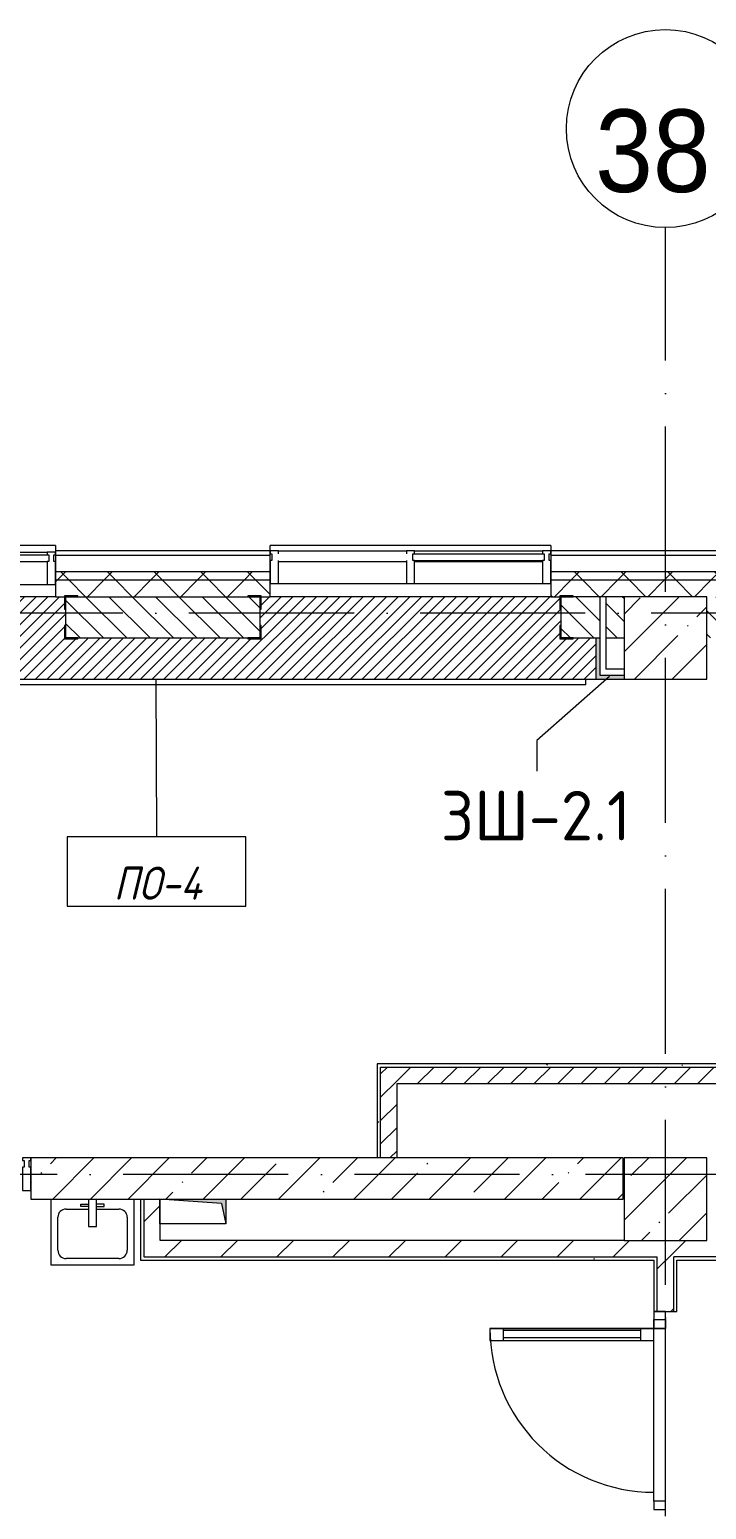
# Model space of a CAD drawing. Header units: millimetres. Extents: x -6467 to 106027, y -7090 to 195095.
# Drawn here: x 46749 to 50848, y 3951 to 12917 of the extents above; entities that cross this region are included whole.
import ezdxf

# ---------------------------------------------------------------- set-up
doc = ezdxf.new("R2010")
doc.units = ezdxf.units.MM
doc.linetypes.add('50_200_ШТРИХ_1Т_ш5_п1_п1_', pattern=[1400, 1000, -200, 0, -200])
for name, color, linetype, lineweight in [('A-DETL-GENF', 7, 'Continuous', 9), ('A-DOOR-2', 7, 'Continuous', 5), ('A-FLOR', 7, 'Continuous', 9), ('A-FLOR-IDEN', 7, 'Continuous', 9), ('A-GLAZ', 7, 'Continuous', 5), ('A-GLAZ-CWMG', 7, 'Continuous', 9), ('A-GLAZ-CWMG-1', 7, 'Continuous', 20), ('A-WALL', 7, 'Continuous', 5), ('A-WALL-FNSH-1', 7, 'Continuous', 5), ('A-WALL-IDEN', 7, 'Continuous', 9), ('I-WALL', 7, 'Continuous', 5), ('S-COLS', 7, 'Continuous', 9), ('S-COLS-1', 7, 'Continuous', 5)]:
    doc.layers.add(name, color=color, linetype=linetype, lineweight=lineweight)
for name, color, linetype, lineweight, true_color in [('A-FLOR-PATT-1', 7, 'Continuous', 5, 0xd61c12), ('A-GENM-1', 7, 'Continuous', 9, 0xaaaaaa), ('A-GENM-2', 7, 'Continuous', 20, 0xaaaaaa), ('A-WALL-1', 7, 'Continuous', 5, 0x77b143), ('I-WALL-1', 7, 'Continuous', 5, 0x787878), ('M-EQPM-1', 7, 'Continuous', 9, 0xaaaaaa), ('M-EQPM-2', 7, 'Continuous', 9, 0xe2e2e2), ('P-SANR-FIXT-1', 7, 'Continuous', 9, 0xaaaaaa), ('Оси-1', 7, 'Continuous', 20, 0xaaaaaa), ('Оси-2', 7, 'Continuous', 9, 0xaaaaaa), ('Оси-3', 7, '50_200_ШТРИХ_1Т_ш5_п1_п1_', 9, 0xaaaaaa)]:
    doc.layers.add(name, color=color, linetype=linetype, lineweight=lineweight, true_color=true_color)
doc.styles.add('Arial', font='arial.ttf', dxfattribs={"width": 0.9, "height": 500})
doc.styles.add('GOST Common', font='', dxfattribs={"height": 300})
doc.styles.add('GOST Common_I', font='', dxfattribs={"width": 0.9, "height": 200})
doc.styles.get('GOST Common').set_extended_font_data('GOST Common')
doc.styles.get('GOST Common_I').set_extended_font_data('GOST Common', italic=True)
pattern_1 = [(0, (0, 0), (406.4, 101.6), [6.706, -298.094, 6.706, -298.094, -1625.6]), (0, (0, 0), (406.4, 101.6), [-609.6, 6.706, -602.894, 6.706, -298.094, -711.2]), (0, (0, 0), (406.4, 101.6), [-1524, 6.706, -196.494, 6.706, -501.294]), (120, (152.4, 50.8), (-291.18818, 301.15272), [6.706, -298.094, 6.706, -298.094, -1625.6]), (120, (152.4, 50.8), (-291.18818, 301.15272), [-609.6, 6.706, -602.894, 6.706, -298.094, -711.2]), (120, (152.4, 50.8), (-291.18818, 301.15272), [-1524, 6.706, -196.494, 6.706, -501.294]), (240, (203.2, 254), (-115.21182, -402.75272), [6.706, -298.094, 6.706, -298.094, -1625.6]), (240, (203.2, 254), (-115.21182, -402.75272), [-609.6, 6.706, -602.894, 6.706, -298.094, -711.2]), (240, (203.2, 254), (-115.21182, -402.75272), [-1524, 6.706, -196.494, 6.706, -501.294])]
pattern_2 = [(45, (0, 0), (-169.7056, 169.7056), [])]
pattern_3 = [(45, (0, 0), (-141.42136, 141.42136), []), (135, (0, 0), (-141.42136, -141.42136), [])]
pattern_4 = [(45, (0, 0), (-70.71068, 70.71068), [])]

# ---------------------------------------------------------------- blocks, each defined once
blk = doc.blocks.new('BSC_Колонна _Прямоугольная - 500х500-V72-АИ_План этажа Радиаторы_2')
at = {"layer": 'S-COLS-1'}
h = blk.add_hatch(dxfattribs=at)
h.set_pattern_fill('FP_100', color=256, style=0, pattern_type=2)
h.set_pattern_definition([(45, (-50600, -5831.04), (-228.0985, 228.0985), []), (45, (-50371.9, -5831.04), (-228.0985, 228.0985), [403.225, -80.645, 6.706, -73.939])])
h.paths.add_polyline_path([(-250, -250), (250, -250), (250, 250), (-250, 250)])
for p, q in [((250, 250), (-250, 250)), ((-250, 250), (-250, -250)), ((250, -250), (250, 250)), ((-250, -250), (250, -250))]:
    blk.add_line(p, q, dxfattribs=at)
blk = doc.blocks.new('Прямоугольный импост - Импост структурный с накладкой - 180мм-21847957-АИ_План этажа Радиаторы_2')
at = {"layer": 'A-GLAZ-CWMG-1'}
for p, q in [((-50, 40), (-50, 180)), ((-50, 180), (0, 180)), ((0, 180), (0, 40)), ((-40, 40), (-50, 40)), ((-50, -17), (-50, 0)), ((-50, 0), (-40, 0)), ((-40, 0), (-40, 40)), ((-10, 40), (-10, 0)), ((0, 40), (-10, 40)), ((-10, 0), (0, 0)), ((0, 0), (0, -17)), ((0, -17), (-50, -17))]:
    blk.add_line(p, q, dxfattribs=at)
blk = doc.blocks.new('Дверь_СКБ_1ст_Витражная - Горячий цех 11  EIW30 2-22486220-АИ_План этажа Радиаторы_2')
at = {"layer": 'A-DETL-GENF'}
for p, q in [((-550, 36), (-496, 36)), ((-496, 36), (-550, 36)), ((-496, 36), (-496, -36)), ((-496, -36), (-496, 36)), ((-496, -36), (-550, -36)), ((-550, -36), (-496, -36)), ((-424, -36), (-496, -36)), ((-496, -1028), (-496, -36)), ((-424, -36), (-496, -36)), ((-496, -36), (-496, -1028)), ((-424, -1028), (-424, -36)), ((-424, -1028), (-424, -36)), ((-496, -116), (-424, -116)), ((-486, -948), (-486, -116)), ((-442, -948), (-442, -116)), ((-496, -948), (-424, -948)), ((-496, -1028), (-424, -1028)), ((-496, -1028), (-424, -1028))]:
    blk.add_line(p, q, dxfattribs=at)
at = {"layer": 'A-DOOR-2'}
blk.add_line((-496, -1028), (-496, -36), dxfattribs=at)
blk.add_arc((-496, -36), 992, 270, 0, dxfattribs=at)
blk = doc.blocks.new('Прямоугольный импост - 50 x 70 мм-22486219-АИ_План этажа Радиаторы_2')
at = {"layer": 'A-GLAZ-CWMG'}
for p, q in [((50530, 4001), (50530, 5101)), ((50600, 4001), (50600, 5101))]:
    blk.add_line(p, q, dxfattribs=at)
blk = doc.blocks.new('Прямоугольный импост - 50 x 70 мм-22486241-АИ_План этажа Радиаторы_2')
at = {"layer": 'A-GLAZ-CWMG-1'}
for p, q in [((-50, 35), (0, 35)), ((-50, -35), (-50, 35)), ((0, 35), (0, -35)), ((0, -35), (-50, -35))]:
    blk.add_line(p, q, dxfattribs=at)
blk = doc.blocks.new('Прямоугольный импост - 50 x 70 мм-22486242-АИ_План этажа Радиаторы_2')
at = {"layer": 'A-GLAZ-CWMG-1'}
for p, q in [((0, 35), (-50, 35)), ((-50, 35), (-50, -35)), ((0, -35), (0, 35)), ((-50, -35), (0, -35))]:
    blk.add_line(p, q, dxfattribs=at)
blk = doc.blocks.new('Прямоугольный импост - Импост структурный с накладкой - 180мм-22437099-АИ_План этажа Радиаторы_2')
at = {"layer": 'A-GLAZ-CWMG-1'}
for p, q in [((0, 17), (-50, 17)), ((-50, 17), (-50, 0)), ((-50, 0), (-40, 0)), ((-40, 0), (-40, -40)), ((-10, -40), (-10, 0)), ((-10, 0), (0, 0)), ((0, 0), (0, 17)), ((-40, -40), (-50, -40)), ((-50, -40), (-50, -180)), ((0, -40), (-10, -40)), ((0, -180), (0, -40)), ((-50, -180), (0, -180))]:
    blk.add_line(p, q, dxfattribs=at)
blk = doc.blocks.new('Прямоугольный импост - Импост структурный с накладкой - 180мм-22437089-АИ_План этажа Радиаторы_2')
at = {"layer": 'A-GLAZ-CWMG'}
for p, q in [((47650, 55111), (46050, 55111)), ((47650, 54931), (46050, 54931)), ((47650, 54914), (46050, 54914))]:
    blk.add_line(p, q, dxfattribs=at)
blk = doc.blocks.new('Прямоугольный импост - Импост структурный с накладкой - 180мм-22437111-АИ_План этажа Радиаторы_2')
at = {"layer": 'A-GLAZ-CWMG-1'}
for p, q in [((-50, 0), (-50, 17)), ((-50, 17), (0, 17)), ((0, 0), (-10, 0)), ((-10, 0), (-10, -40)), ((0, 17), (0, 0)), ((-50, -180), (-50, -40)), ((-10, -40), (0, -40)), ((0, -40), (0, -180)), ((0, -180), (-50, -180))]:
    blk.add_line(p, q, dxfattribs=at)
blk = doc.blocks.new('Прямоугольный импост - Импост структурный с накладкой - 180мм-V234-АИ_План этажа Радиаторы_2')
at = {"layer": 'A-GLAZ-CWMG'}
for p, q in [((30725, -1999), (29950, -1999)), ((30725, -2139), (29950, -2139)), ((30725, -2179), (29950, -2179)), ((30725, -2196), (29950, -2196))]:
    blk.add_line(p, q, dxfattribs=at)
blk = doc.blocks.new('Прямоугольный импост - Импост структурный с накладкой - 180мм-V232-АИ_План этажа Радиаторы_2')
at = {"layer": 'A-GLAZ-CWMG'}
for p, q in [((6637, 55111), (5862, 55111)), ((6637, 54914), (5862, 54914))]:
    blk.add_line(p, q, dxfattribs=at)
blk = doc.blocks.new('Прямоугольный импост - Импост структурный с накладкой - 180мм-V237-АИ_План этажа Радиаторы_2')
at = {"layer": 'A-GLAZ-CWMG-1'}
for p, q in [((-25, 0), (-25, 17)), ((-25, 17), (25, 17)), ((-15, 0), (-25, 0)), ((-15, -40), (-15, 0)), ((25, 17), (25, 0)), ((-25, -180), (-25, -40)), ((-25, -40), (-15, -40)), ((25, -40), (25, -180)), ((25, -180), (-25, -180))]:
    blk.add_line(p, q, dxfattribs=at)
blk = doc.blocks.new('Прямоугольный импост - Импост структурный с накладкой - 180мм-22437157-АИ_План этажа Радиаторы_2')
at = {"layer": 'A-GLAZ-CWMG-1'}
for p, q in [((0, 17), (-50, 17)), ((-50, 17), (-50, 0)), ((-50, 0), (-40, 0)), ((-40, 0), (-40, -40)), ((-10, -40), (-10, 0)), ((-10, 0), (0, 0)), ((0, 0), (0, 17)), ((-40, -40), (-50, -40)), ((-50, -40), (-50, -180)), ((0, -40), (-10, -40)), ((0, -180), (0, -40)), ((-50, -180), (0, -180))]:
    blk.add_line(p, q, dxfattribs=at)
blk = doc.blocks.new('BSC_Колонна _Прямоугольная - 500х500-V264-АИ_План этажа Радиаторы_2')
at = {"layer": 'S-COLS-1'}
h = blk.add_hatch(dxfattribs=at)
h.set_pattern_fill('FP_160', color=256, style=0, pattern_type=2)
h.set_pattern_definition([(45, (-50600, -9231.04), (-228.0985, 228.0985), []), (45, (-50371.9, -9231.04), (-228.0985, 228.0985), [403.225, -80.645, 6.706, -73.939])])
h.paths.add_polyline_path([(-250, -250), (250, -250), (250, 250), (-250, 250)])
for p, q in [((250, 250), (-250, 250)), ((-250, 250), (-250, -250)), ((250, -250), (250, 250)), ((-250, -250), (250, -250))]:
    blk.add_line(p, q, dxfattribs=at)
blk = doc.blocks.new('SND_2D_Раковина1 - 400х300-V23-АИ_План этажа Радиаторы_2')
at = {"layer": 'P-SANR-FIXT-1'}
for p, q in [((-250, -220), (-250, 180)), ((-25, 180), (-25, 15)), ((25, 15), (25, 180)), ((250, 180), (250, -220)), ((-160, 120), (-25, 120)), ((-70, 150), (-25, 150)), ((-70, 135), (-70, 150)), ((-25, 135), (-70, 135)), ((70, 150), (25, 150)), ((25, 135), (70, 135)), ((25, 120), (160, 120)), ((70, 135), (70, 150)), ((-210, -130), (-210, 70)), ((-25, 15), (25, 15)), ((210, 70), (210, -130)), ((250, -220), (-250, -220)), ((160, -180), (-160, -180))]:
    blk.add_line(p, q, dxfattribs=at)
for centre, start, end in [((-160, 70), 90, 180), ((160, 70), 0, 90), ((-160, -130), 180, 270), ((160, -130), 270, 0)]:
    blk.add_arc(centre, 50, start, end, dxfattribs=at)
blk = doc.blocks.new('Канал вертикальный прямоугольный - Шахта - значок проема-24087368-АИ_План этажа Радиаторы_2')
at = {"layer": 'M-EQPM-2'}
blk.add_hatch(color=256, dxfattribs=at).paths.add_polyline_path([(75, 200), (-75, 200), (-75, -200), (-47.5, 172.5)])
at = {"layer": 'M-EQPM-1'}
for p, q in [((-75, -200), (-75, 200)), ((-75, 200), (75, 200)), ((-47.5, 172.5), (75, 200)), ((75, 200), (75, -200)), ((-47.5, 172.5), (-75, -200)), ((75, -200), (-75, -200))]:
    blk.add_line(p, q, dxfattribs=at)
blk = doc.blocks.new('Фахверк _газобетон торцы_369 - Фахверк _газобетон торцы_-25575284-АИ_План этажа Радиаторы_2')
at = {"layer": 'A-GENM-2'}
for p, q in [((89406, 11134.7), (89325, 11134.7)), ((89325, 11134.7), (89325, 11128.7)), ((89325, 11128.7), (89400, 11128.7)), ((89400, 11128.7), (89400, 11053.7)), ((89406, 11053.7), (89406, 11134.7)), ((89400, 11053.7), (89406, 11053.7)), ((89400, 10953.7), (89400, 10878.7)), ((89406, 10953.7), (89400, 10953.7)), ((89406, 10872.7), (89406, 10953.7)), ((89400, 10878.7), (89325, 10878.7)), ((89325, 10878.7), (89325, 10872.7)), ((89325, 10872.7), (89406, 10872.7))]:
    blk.add_line(p, q, dxfattribs=at)
blk = doc.blocks.new('Фахверк _газобетон торцы_370 - Фахверк _газобетон торцы_-25575304-АИ_План этажа Радиаторы_2')
at = {"layer": 'A-GENM-2'}
for p, q in [((89406, 11134.7), (89325, 11134.7)), ((89325, 11134.7), (89325, 11128.7)), ((89325, 11128.7), (89400, 11128.7)), ((89400, 11128.7), (89400, 11053.7)), ((89406, 11053.7), (89406, 11134.7)), ((89400, 11053.7), (89406, 11053.7)), ((89400, 10953.7), (89400, 10878.7)), ((89406, 10953.7), (89400, 10953.7)), ((89406, 10872.7), (89406, 10953.7)), ((89400, 10878.7), (89325, 10878.7)), ((89325, 10878.7), (89325, 10872.7)), ((89325, 10872.7), (89406, 10872.7))]:
    blk.add_line(p, q, dxfattribs=at)
blk = doc.blocks.new('Фахверк _газобетон торцы_372 - Фахверк _газобетон торцы_-25575344-АИ_План этажа Радиаторы_2')
at = {"layer": 'A-GENM-2'}
for p, q in [((89406, 11134.7), (89325, 11134.7)), ((89325, 11134.7), (89325, 11128.7)), ((89325, 11128.7), (89400, 11128.7)), ((89400, 11128.7), (89400, 11053.7)), ((89406, 11053.7), (89406, 11134.7)), ((89400, 11053.7), (89406, 11053.7)), ((89400, 10953.7), (89400, 10878.7)), ((89406, 10953.7), (89400, 10953.7)), ((89406, 10872.7), (89406, 10953.7)), ((89400, 10878.7), (89325, 10878.7)), ((89325, 10878.7), (89325, 10872.7)), ((89325, 10872.7), (89406, 10872.7))]:
    blk.add_line(p, q, dxfattribs=at)
blk = doc.blocks.new('Отлив_СКБ - Отлив витража-V407-АИ_План этажа Радиаторы_2')
at = {"layer": 'A-GLAZ'}
for p, q in [((0, 66), (0, 100)), ((1700, 100), (0, 100)), ((1700, 100), (1700, 66)), ((50, 2), (825, 2)), ((875, 2), (1650, 2)), ((825, 0), (50, 0)), ((1650, 0), (875, 0))]:
    blk.add_line(p, q, dxfattribs=at)
blk = doc.blocks.new('Отлив_СКБ - Отлив витража-V406-АИ_План этажа Радиаторы_2')
at = {"layer": 'A-GLAZ'}
for p, q in [((0, 66), (0, 100)), ((1700, 100), (0, 100)), ((1700, 100), (1700, 66)), ((50, 2), (1650, 2)), ((1650, 0), (50, 0))]:
    blk.add_line(p, q, dxfattribs=at)
blk = doc.blocks.new('Ось сетки - Круг_Ø6_00__ISO-2_5_0_9K_-17386508-АИ_План этажа Радиаторы_2')
at = {"layer": 'Оси-1'}
blk.add_circle((0, 0), 3, dxfattribs=at)
blk = doc.blocks.new('AAR_СКБ_Марка_Перекрытия_1 мм - Марка пола-27961726-АИ_План этажа Радиаторы_2')
at = {"layer": 'A-FLOR-IDEN'}
for p, q in [((2.723, 2.101), (-2.69, 2.101)), ((-2.69, 2.101), (-2.69, 0)), ((2.723, 0), (2.723, 2.101)), ((-2.69, 0), (2.723, 0))]:
    blk.add_line(p, q, dxfattribs=at)

msp = doc.modelspace()

# ---------------------------------------------------------------- hatches: boundary and pattern name
at = {"layer": 'A-FLOR-PATT-1'}
h = msp.add_hatch(dxfattribs=at)
h.set_pattern_fill('FP_290', color=256, style=0, pattern_type=2)
h.set_pattern_definition([(45, (47600, 9231.04), (-35.3553, 35.3553), [])])
h.paths.add_polyline_path([(50166.9, 8981), (50178.4, 8981), (50178.4, 9231), (50041.4, 9231), (50041.4, 9225), (49960.4, 9225), (49960.4, 9306), (49966.4, 9306), (49966.4, 9406), (49960.4, 9406), (49960.4, 9481), (48152.4, 9480.2), (48152.4, 9406), (48146.4, 9406), (48146.4, 9306), (48152.4, 9306), (48152.4, 9225), (48071.4, 9225), (48071.4, 9231), (47041.4, 9231), (47041.4, 9225), (46960.4, 9225), (46960.4, 9306), (46966.4, 9306), (46966.4, 9406), (46960.4, 9406), (46960.4, 9481), (45152.4, 9481), (45152.4, 9406), (45146.4, 9406), (45146.4, 9306), (45152.4, 9306), (45152.4, 9225), (45071.4, 9225), (45071.4, 9231), (44850, 9231), (44850, 8981), (49336.4, 8981)])
at = {"layer": 'A-WALL'}
h = msp.add_hatch(dxfattribs=at)
h.set_pattern_fill('FP_125', color=256, style=0, pattern_type=2)
h.set_pattern_definition(pattern_3)
h.paths.add_polyline_path([(74251.4, 9581), (74400, 9581), (74400, 9631), (67906, 9631), (67906, 9581), (72590.4, 9581)])
h.paths.add_polyline_path([(66206, 9581), (66206, 9631), (64906, 9631), (64906, 9581), (65946.4, 9581)])
h.paths.add_polyline_path([(58901, 9581), (60216, 9581), (60216, 9631), (58901, 9631)])
h.paths.add_polyline_path([(63206, 9581), (63206, 9631), (61916, 9631), (61916, 9581), (62624.4, 9581)])
h.paths.add_polyline_path([(55980.4, 9581), (57201, 9581), (57201, 9631), (55901, 9631), (55901, 9581)])
h.paths.add_polyline_path([(54201, 9581), (54201, 9631), (52906, 9631), (52906, 9581)])
h.paths.add_polyline_path([(51206, 9581), (51206, 9631), (49906, 9631), (49906, 9581), (50997.4, 9581)])
h.paths.add_polyline_path([(48206, 9581), (48206, 9631), (46906, 9631), (46906, 9581), (47675.4, 9581)])
h.paths.add_polyline_path([(45206, 9581), (45206, 9631), (43906, 9631), (43906, 9581), (44353.4, 9581)])
h.paths.add_polyline_path([(37709.4, 9581), (39206, 9581), (39206, 9631), (37600, 9631), (37600, 9581)])
h.paths.add_polyline_path([(40906, 9581), (42206, 9581), (42206, 9631), (40906, 9631)])
h.paths.add_polyline_path([(35900, 9581), (35900, 9631), (34600, 9631), (34600, 9581)])
h.paths.add_polyline_path([(26082.4, 9581), (26900, 9581), (26900, 9631), (23700, 9631), (23700, 9581), (24421.4, 9581)])
h = msp.add_hatch(dxfattribs=at)
h.set_pattern_fill('FP_125', color=256, style=0, pattern_type=2)
h.set_pattern_definition(pattern_3)
h.paths.add_polyline_path([(71900, 9481), (74500, 9481), (74500, 9581), (67906, 9581), (67906, 9481), (71850, 9481)])
h.paths.add_polyline_path([(66206, 9481), (66206, 9581), (64906, 9581), (64906, 9481), (65946.4, 9481)])
h.paths.add_polyline_path([(62624.4, 9481), (63206, 9481), (63206, 9581), (61916, 9581), (61916, 9481), (62350, 9481)])
h.paths.add_polyline_path([(59850, 9481), (60216, 9481), (60216, 9581), (58901, 9581), (58901, 9481), (59350, 9481)])
h.paths.add_polyline_path([(55901, 9481), (57201, 9481), (57201, 9581), (55901, 9581), (55901, 9543)])
h.paths.add_polyline_path([(53850, 9481), (54201, 9481), (54201, 9581), (52906, 9581), (52906, 9481), (53488.9, 9481)])
h.paths.add_polyline_path([(50997.4, 9481), (51206, 9481), (51206, 9581), (49906, 9581), (49906, 9481), (50850, 9481)])
h.paths.add_polyline_path([(46906, 9481), (48206, 9481), (48206, 9581), (46906, 9581), (46906, 9543)])
h.paths.add_polyline_path([(45206, 9481), (45206, 9581), (43906, 9581), (43906, 9481), (44353.4, 9481)])
h.paths.add_polyline_path([(41850, 9481), (42206, 9481), (42206, 9581), (40906, 9581), (40906, 9481), (41350, 9481)])
h.paths.add_polyline_path([(37600, 9481), (39206, 9481), (39206, 9581), (37600, 9581), (37600, 9543)])
h.paths.add_polyline_path([(35217.9, 9481), (35900, 9481), (35900, 9581), (34600, 9581), (34600, 9481), (34800, 9481)])
h.paths.add_polyline_path([(26900, 9481), (26900, 9581), (23650, 9581), (23650, 9481), (26300, 9481)])
h = msp.add_hatch(dxfattribs=at)
h.set_pattern_fill('FP_1', color=256, style=0, pattern_type=2)
h.set_pattern_definition([(45, (0, 0), (-228.0985, 228.0985), []), (45, (228.1, 0), (-228.0985, 228.0985), [403.225, -80.645, 6.706, -73.939])])
h.paths.add_polyline_path([(50345, 5831), (50345, 6081), (46756, 6081), (46756, 5831), (49336.4, 5831)])
h.paths.add_polyline_path([(44850, 5831), (45556, 5831), (45556, 6081), (44850, 6081), (44850, 5832.8)])
at = {"layer": 'A-WALL-1'}
for points in [[(50203.4, 9006), (50203.4, 9231), (50178.4, 9231), (50178.4, 9006)], [(50350, 8981), (50350, 9006), (50178.4, 9006), (50178.4, 8981)]]:
    msp.add_hatch(color=256, dxfattribs=at).paths.add_polyline_path(points)
at = {"layer": 'I-WALL'}
h = msp.add_hatch(dxfattribs=at)
h.set_pattern_fill('FP_2', color=256, style=0, pattern_type=2)
h.set_pattern_definition([(135, (0, 0), (-70.71068, -70.71068), [])])
h.paths.add_polyline_path([(71350, 9231), (71350, 9481), (68850, 9481), (68850, 9231), (69268.4, 9231)])
h.paths.add_polyline_path([(64966.4, 9231), (66146.4, 9231), (66146.4, 9481), (64966.4, 9481)])
h.paths.add_polyline_path([(67966.4, 9231), (68135, 9231), (68135, 9481), (67966.4, 9481)])
h.paths.add_polyline_path([(68170, 9231), (68350, 9231), (68350, 9481), (68170, 9481)])
h.paths.add_polyline_path([(60156.4, 9231), (60156.4, 9481), (59850, 9481), (59850, 9231)])
h.paths.add_polyline_path([(61976.4, 9231), (62195, 9231), (62195, 9481), (61976.4, 9481)])
h.paths.add_polyline_path([(62350, 9231), (62350, 9481), (62230, 9481), (62230, 9231)])
h.paths.add_polyline_path([(62850, 9231), (63146.4, 9231), (63146.4, 9481), (62850, 9481), (62850, 9400.2)])
h.paths.add_polyline_path([(59350, 9231), (59350, 9481), (59210, 9481), (59210, 9231), (59302.4, 9231)])
h.paths.add_polyline_path([(59175, 9231), (59175, 9481), (58961.4, 9481), (58961.4, 9231), (59150, 9231)])
h.paths.add_polyline_path([(55980.4, 9231), (57141.4, 9231), (57141.4, 9481), (55961.4, 9481), (55961.4, 9231)])
h.paths.add_polyline_path([(54141.4, 9231), (54141.4, 9481), (53850, 9481), (53850, 9231)])
h.paths.add_polyline_path([(50850, 9231), (51146.4, 9231), (51146.4, 9481), (50850, 9481), (50850, 9399.4)])
h.paths.add_polyline_path([(53190, 9231), (53350, 9231), (53350, 9481), (53190, 9481)])
h.paths.add_polyline_path([(50350, 9231), (50350, 9481), (50238.4, 9481), (50238.4, 9231)])
h.paths.add_polyline_path([(50203.4, 9231), (50203.4, 9481), (49966.4, 9481), (49966.4, 9231), (50178.4, 9231)])
h.paths.add_polyline_path([(53155, 9231), (53155, 9481), (52966.4, 9481), (52966.4, 9231), (53130, 9231)])
h.paths.add_polyline_path([(48146.4, 9231), (48146.4, 9481), (46966.4, 9481), (46966.4, 9231), (47675.4, 9231)])
h.paths.add_polyline_path([(44353.4, 9231), (45146.4, 9231), (45146.4, 9481), (44230, 9481), (44230, 9231)])
h.paths.add_polyline_path([(44195, 9231), (44195, 9481), (43965.8, 9481), (43965.8, 9231), (44170, 9231)])
h.paths.add_polyline_path([(41861.9, 9231), (42145.8, 9231), (42145.8, 9481), (41850, 9481), (41850, 9231)])
h.paths.add_polyline_path([(41031.4, 9231), (41175, 9231), (41175, 9481), (40966.4, 9481), (40966.4, 9231)])
h.paths.add_polyline_path([(39146.4, 9231), (39146.4, 9481), (38850, 9481), (38850, 9231), (38955.2, 9231)])
h.paths.add_polyline_path([(41210, 9231), (41350, 9231), (41350, 9481), (41210, 9481)])
h.paths.add_polyline_path([(37680, 9231), (37800, 9231), (37800, 9481), (37680, 9481)])
h.paths.add_polyline_path([(35300, 9231), (35840, 9231), (35840, 9481), (35300, 9481), (35300, 9363.8)])
h.paths.add_polyline_path([(38300, 9231), (38350, 9231), (38350, 9481), (38300, 9481)])
h.paths.add_polyline_path([(34800, 9231), (34800, 9481), (34688.4, 9481), (34688.4, 9231)])
h.paths.add_polyline_path([(26300, 9231), (26840, 9231), (26840, 9481), (26300, 9481)])
h = msp.add_hatch(dxfattribs=at)
h.set_pattern_fill('FP_4', color=256, style=0, pattern_type=2)
h.set_pattern_definition(pattern_4)
h.paths.add_polyline_path([(48974.5, 6081), (48974.5, 6631), (48874.5, 6631), (48874.5, 6081)])
h = msp.add_hatch(dxfattribs=at)
h.set_pattern_fill('FP_4', color=256, style=0, pattern_type=2)
h.set_pattern_definition(pattern_4)
h.paths.add_polyline_path([(53174.5, 6531), (53274.5, 6531), (53274.5, 6631), (48974.5, 6631), (48974.5, 6531), (52658.4, 6531)])
h = msp.add_hatch(dxfattribs=at)
h.set_pattern_fill('FP_5', color=256, style=0, pattern_type=2)
h.set_pattern_definition(pattern_2)
h.paths.add_polyline_path([(47540, 5581), (47538, 5831), (47440, 5831), (47440, 5581), (47538, 5581)])
h = msp.add_hatch(dxfattribs=at)
h.set_pattern_fill('FP_5', color=256, style=0, pattern_type=2)
h.set_pattern_definition(pattern_2)
h.paths.add_polyline_path([(50530, 5481), (50550, 5481), (50550, 5581), (47440, 5581), (47440, 5481), (49336.4, 5481)])
h = msp.add_hatch(dxfattribs=at)
h.set_pattern_fill('FP_5', color=256, style=0, pattern_type=2)
h.set_pattern_definition(pattern_2)
h.paths.add_polyline_path([(50650, -1389), (50650, 3951), (50550, 3951), (50550, -1389)])
h.paths.add_polyline_path([(50550, 5151), (50650, 5151), (50650, 5581), (50550, 5581), (50550, 5319.5)])
h = msp.add_hatch(dxfattribs=at)
h.set_pattern_fill('FP_5', color=256, style=0, pattern_type=2)
h.set_pattern_definition(pattern_2)
h.paths.add_polyline_path([(50650, 5481), (51650, 5481), (51650, 5581), (50650, 5581)])
at = {"layer": 'I-WALL-1'}
h = msp.add_hatch(dxfattribs=at)
h.set_pattern_fill('FP_3', color=256, style=0, pattern_type=2)
h.set_pattern_definition(pattern_1)
h.paths.add_polyline_path([(48874.5, 6081), (48874.5, 6651), (48854.5, 6651), (48854.5, 6081)])
h = msp.add_hatch(dxfattribs=at)
h.set_pattern_fill('FP_3', color=256, style=0, pattern_type=2)
h.set_pattern_definition(pattern_1)
h.paths.add_polyline_path([(53274.5, 6631), (53294.5, 6631), (53294.5, 6651), (48874.5, 6651), (48874.5, 6631), (52658.4, 6631)])
h = msp.add_hatch(dxfattribs=at)
h.set_pattern_fill('FP_3', color=256, style=0, pattern_type=2)
h.set_pattern_definition(pattern_1)
h.paths.add_polyline_path([(47440, 5481), (47440, 5831), (47420, 5831), (47420, 5481)])
h = msp.add_hatch(dxfattribs=at)
h.set_pattern_fill('FP_3', color=256, style=0, pattern_type=2)
h.set_pattern_definition(pattern_1)
h.paths.add_polyline_path([(50530, 5461), (50530, 5481), (47420, 5481), (47420, 5461), (49336.4, 5461)])
h = msp.add_hatch(dxfattribs=at)
h.set_pattern_fill('FP_3', color=256, style=0, pattern_type=2)
h.set_pattern_definition(pattern_1)
h.paths.add_polyline_path([(50530, -1409), (50650, -1409), (50650, -1389), (50550, -1389), (50550, 3951), (50530, 3951), (50530, -312)])
h.paths.add_polyline_path([(50530, 5151), (50550, 5151), (50550, 5481), (50530, 5481), (50530, 5319.5)])
h = msp.add_hatch(dxfattribs=at)
h.set_pattern_fill('FP_3', color=256, style=0, pattern_type=2)
h.set_pattern_definition(pattern_1)
h.paths.add_polyline_path([(50650, -1409), (50670, -1409), (50670, 3951), (50650, 3951), (50650, -1389)])
h.paths.add_polyline_path([(50670, 5151), (50670, 5481), (50650, 5481), (50650, 5151)])
h = msp.add_hatch(dxfattribs=at)
h.set_pattern_fill('FP_3', color=256, style=0, pattern_type=2)
h.set_pattern_definition(pattern_1)
h.paths.add_polyline_path([(50670, 5461), (51750, 5461), (51750, 5481), (50670, 5481)])

# ---------------------------------------------------------------- linework, layer by layer
at = {"layer": 'A-FLOR'}
for p, q in [((46906, 9481), (45206, 9481)), ((49906, 9481), (48206, 9481)), ((44850, 8981), (50178.4, 8981))]:
    msp.add_line(p, q, dxfattribs=at)
at = {"layer": 'A-FLOR-IDEN'}
msp.add_line((47514.2, 8981), (47517.6, 8025.5), dxfattribs=at)
at = {"layer": 'A-WALL'}
for p, q in [((48206, 9731), (46906, 9731)), ((51206, 9731), (49906, 9731)), ((48206, 9631), (46906, 9631)), ((51206, 9631), (49906, 9631)), ((48206, 9581), (46906, 9581)), ((51206, 9581), (49906, 9581)), ((46966.4, 9481), (46966.4, 9231)), ((48146.4, 9231), (48146.4, 9481)), ((50350, 9481), (49966.4, 9481)), ((49966.4, 9481), (49966.4, 9231)), ((50203.4, 9481), (50203.4, 9006)), ((50238.4, 9481), (50238.4, 9041)), ((46966.4, 9231), (48146.4, 9231)), ((49966.4, 9231), (50203.4, 9231)), ((50238.4, 9231), (50350, 9231)), ((50118.4, 8946), (50118.4, 8981)), ((50203.4, 9006), (50350, 9006)), ((50350, 9041), (50238.4, 9041)), ((50118.4, 8946), (44910, 8946)), ((48874.5, 6631), (53274.5, 6631)), ((48874.5, 6081), (48874.5, 6631)), ((50345, 6081), (46756, 6081)), ((46756, 6081), (46756, 5831)), ((50345, 5831), (50345, 6081)), ((46756, 5831), (47538, 5831)), ((47440, 5831), (47440, 5481)), ((47938, 5831), (50345, 5831)), ((47440, 5481), (50550, 5481)), ((50550, 5151), (50550, 5481)), ((50650, 5151), (50650, 5481)), ((51750, 5481), (50650, 5481))]:
    msp.add_line(p, q, dxfattribs=at)
at = {"layer": 'A-WALL-FNSH-1'}
for p, q in [((48206, 9758), (46906, 9758)), ((46906, 9758), (46906, 9481)), ((48206, 9481), (48206, 9758)), ((51206, 9758), (49906, 9758)), ((49906, 9758), (49906, 9481)), ((46906, 9481), (48206, 9481)), ((49906, 9481), (49966.4, 9481)), ((50178.4, 9231), (50178.4, 8981)), ((50178.4, 8981), (50350, 8981)), ((53294.5, 6651), (48854.5, 6651)), ((48854.5, 6651), (48854.5, 6081)), ((48974.5, 6531), (53174.5, 6531)), ((48974.5, 6081), (48974.5, 6531)), ((47420, 5831), (47420, 5461)), ((47540, 5581), (47540, 5831)), ((50350, 5581), (47540, 5581)), ((47420, 5461), (50530, 5461)), ((50530, 5461), (50530, 5151)), ((50670, 5151), (50670, 5461)), ((50670, 5461), (52504.6, 5461)), ((50530, 5151), (50670, 5151))]:
    msp.add_line(p, q, dxfattribs=at)
at = {"layer": 'A-WALL-IDEN'}
for p, q in [((50261.1, 8997.2), (49820.8, 8609.9)), ((49820.8, 8609.9), (49820.8, 8424.8))]:
    msp.add_line(p, q, dxfattribs=at)
at = {"layer": 'Оси-3'}
for p, q in [((50600, -5889.7), (50600, 11717)), ((104718, 9381), (-5267.3, 9381)), ((90318.8, 5981), (-5267.3, 5981))]:
    msp.add_line(p, q, dxfattribs=at)

# ---------------------------------------------------------------- block references
at = {"layer": 'A-DOOR-2', "rotation": 270}
msp.add_blockref('Дверь_СКБ_1ст_Витражная - Горячий цех 11  EIW30 2-22486220-АИ_План этажа Радиаторы_2', (50565, 4551), dxfattribs=at)
at = {"layer": 'A-FLOR-IDEN', "xscale": 199.9999999999999, "yscale": 199.9999999999999, "zscale": 199.9999999999999}
msp.add_blockref('AAR_СКБ_Марка_Перекрытия_1 мм - Марка пола-27961726-АИ_План этажа Радиаторы_2', (47514.2, 7605.3), dxfattribs=at)
at = {"layer": 'A-GENM-1', "rotation": 180}
for name, p in [('Фахверк _газобетон торцы_372 - Фахверк _газобетон торцы_-25575344-АИ_План этажа Радиаторы_2', (136366.4, 20359.8)), ('Фахверк _газобетон торцы_370 - Фахверк _газобетон торцы_-25575304-АИ_План этажа Радиаторы_2', (139366.4, 20359.8))]:
    msp.add_blockref(name, p, dxfattribs=at)
at = {"layer": 'A-GENM-1'}
msp.add_blockref('Фахверк _газобетон торцы_369 - Фахверк _газобетон торцы_-25575284-АИ_План этажа Радиаторы_2', (-41253.6, -1647.7), dxfattribs=at)
at = {"layer": 'A-GLAZ'}
for name, p in [('Отлив_СКБ - Отлив витража-V406-АИ_План этажа Радиаторы_2', (45206, 9692)), ('Отлив_СКБ - Отлив витража-V407-АИ_План этажа Радиаторы_2', (48206, 9692))]:
    msp.add_blockref(name, p, dxfattribs=at)
at = {"layer": 'A-GLAZ-CWMG'}
for name, p, rotation in [('Прямоугольный импост - Импост структурный с накладкой - 180мм-22437089-АИ_План этажа Радиаторы_2', (92906, 64665.1), 180), ('Прямоугольный импост - Импост структурный с накладкой - 180мм-V232-АИ_План этажа Радиаторы_2', (54893, 64672.1), 180), ('Прямоугольный импост - Импост структурный с накладкой - 180мм-V234-АИ_План этажа Радиаторы_2', (79806, 7562.1), 180), ('Прямоугольный импост - 50 x 70 мм-22486242-АИ_План этажа Радиаторы_2', (50565, 5151), 90)]:
    msp.add_blockref(name, p, dxfattribs=dict(at, rotation=rotation))
for name, p in [('Прямоугольный импост - Импост структурный с накладкой - 180мм-22437099-АИ_План этажа Радиаторы_2', (46906, 9734)), ('Прямоугольный импост - Импост структурный с накладкой - 180мм-22437157-АИ_План этажа Радиаторы_2', (49906, 9741)), ('Прямоугольный импост - 50 x 70 мм-22486219-АИ_План этажа Радиаторы_2', (0, 0))]:
    msp.add_blockref(name, p, dxfattribs=at)
at = {"layer": 'A-GLAZ-CWMG', "extrusion": (0, 0, -1)}
for name, p in [('Прямоугольный импост - Импост структурный с накладкой - 180мм-22437111-АИ_План этажа Радиаторы_2', (-48206, 9741)), ('Прямоугольный импост - Импост структурный с накладкой - 180мм-V237-АИ_План этажа Радиаторы_2', (-49056, 9741))]:
    msp.add_blockref(name, p, dxfattribs=at)
for name, p, rotation in [('Прямоугольный импост - Импост структурный с накладкой - 180мм-21847957-АИ_План этажа Радиаторы_2', (-46756, 6064), 180), ('Прямоугольный импост - 50 x 70 мм-22486241-АИ_План этажа Радиаторы_2', (-50565, 3951), 270)]:
    msp.add_blockref(name, p, dxfattribs=dict(at, rotation=rotation))
at = {"layer": 'M-EQPM-1', "rotation": 269.9999999999985}
msp.add_blockref('Канал вертикальный прямоугольный - Шахта - значок проема-24087368-АИ_План этажа Радиаторы_2', (47738, 5756), dxfattribs=at)
at = {"layer": 'P-SANR-FIXT-1'}
msp.add_blockref('SND_2D_Раковина1 - 400х300-V23-АИ_План этажа Радиаторы_2', (47130, 5651), dxfattribs=at)
at = {"layer": 'S-COLS'}
for name, p in [('BSC_Колонна _Прямоугольная - 500х500-V264-АИ_План этажа Радиаторы_2', (50600, 9231)), ('BSC_Колонна _Прямоугольная - 500х500-V72-АИ_План этажа Радиаторы_2', (50600, 5831))]:
    msp.add_blockref(name, p, dxfattribs=at)
at = {"layer": 'Оси-1', "xscale": 199.9999999999999, "yscale": 199.9999999999999, "zscale": 199.9999999999999}
msp.add_blockref('Ось сетки - Круг_Ø6_00__ISO-2_5_0_9K_-17386508-АИ_План этажа Радиаторы_2', (50600, 12317), dxfattribs=at)

# ---------------------------------------------------------------- texts
at = {"layer": 'A-FLOR-IDEN', "insert": (47524.4, 7745.1), "char_height": 200, "width": 572.4, "attachment_point": 5, "line_spacing_factor": 1.022766, "style": 'GOST Common_I'}
msp.add_mtext('\\pxqc,t0.9,1.8,2.7,3.6,4.5,5.4,6.3,7.2,8.1,9,9.9,10.8,11.7,12.6,13.5,14.4,15.3,16.2,17.1,18,18.9,19.8,20.7,21.6,22.5,23.4,24.3,25.2,26.1,27,27.9,28.8;{ПО-4}', dxfattribs=at)
at = {"layer": 'A-WALL-IDEN', "insert": (49814.8, 8304.3), "char_height": 300, "width": 1190, "attachment_point": 2, "line_spacing_factor": 1.022766, "style": 'GOST Common'}
msp.add_mtext('\\pxqc,t0.26667,0.53333,0.8,1.06667,1.33333,1.6,1.86667,2.13333,2.4,2.66667,2.93333,3.2,3.46667,3.73333,4,4.26667,4.53333,4.8,5.06667,5.33333,5.6,5.86667,6.13333,6.4,6.66667,6.93333,7.2,7.46667,7.73333,8,8.26667,8.53333;{ЗШ-2.1}', dxfattribs=at)
at = {"layer": 'Оси-2', "insert": (50524, 12179.5), "char_height": 500, "width": 702, "attachment_point": 5, "line_spacing_factor": 0.936439, "style": 'Arial'}
msp.add_mtext('\\pxqc,t4.572,9.144,13.716,18.288,22.86,27.432,32.004,36.576,41.148,45.72,50.292,54.864,59.436,64.008,68.58,73.152,77.724,82.296,86.868,91.44,96.012,100.584,105.156,109.728,114.3,118.872,123.444,128.016,132.588,137.16,141.732,146.304;{38}', dxfattribs=at)

doc.saveas('drawing.dxf')
